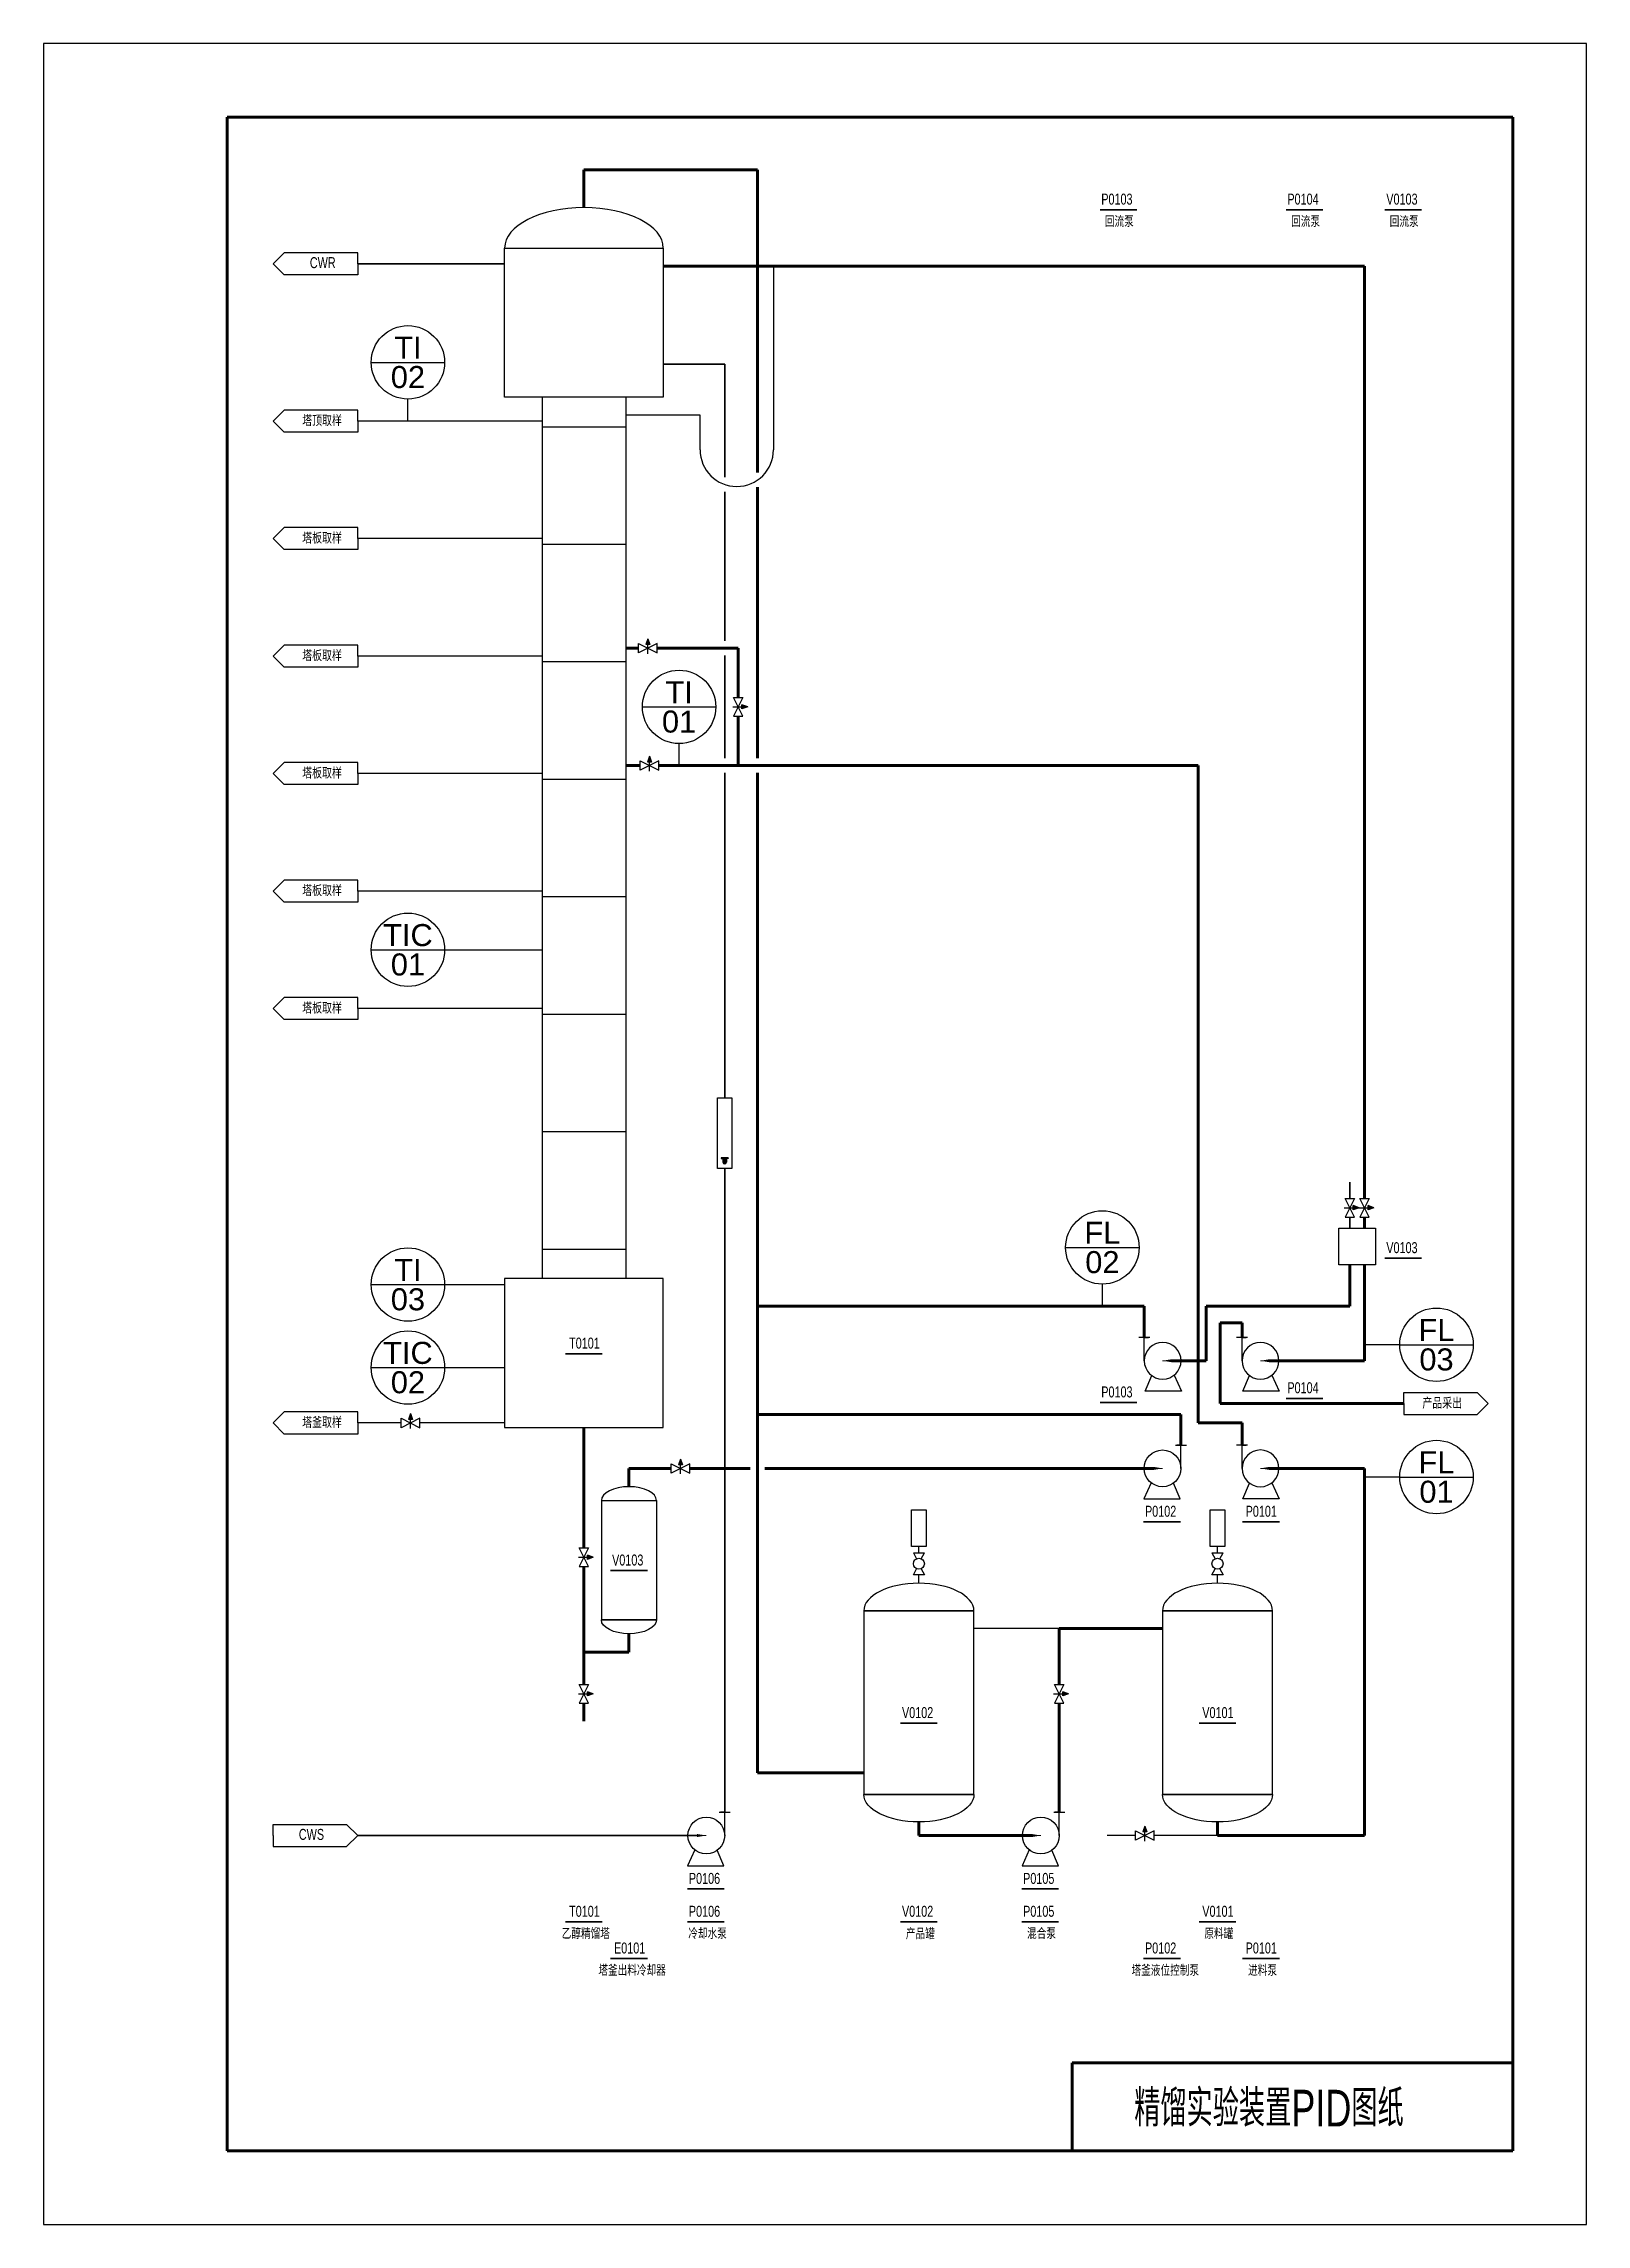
# Model space of a CAD drawing. Header units: millimetres. Extents: x 188836 to 189949, y 46395 to 46985.
# Drawn here: x 189738.9 to 189948.9, y 46688.1 to 46985.1 of the extents above.
import ezdxf
from ezdxf.enums import TextEntityAlignment as Align

# ---------------------------------------------------------------- set-up
doc = ezdxf.new("R2010")
doc.units = ezdxf.units.MM
for name, color, linetype, lineweight in [('主物流-0.7', 7, 'Continuous', 70), ('细实线', 7, 'Continuous', 18), ('设备-0.25', 7, 'Continuous', 25)]:
    doc.layers.add(name, color=color, linetype=linetype, lineweight=lineweight)
doc.styles.add('HGCAD', font='hgcad.shx', dxfattribs={"width": 0.75, "bigfont": 'hgcadhz.shx'})
doc.styles.get("Standard").update_dxf_attribs({"font": 'arial.ttf'})

# ---------------------------------------------------------------- blocks, each defined once
blk = doc.blocks.new('#HGCAD~PID~SB~032')
for p, q in [((3.66, 14.62), (6.66, 14.62)), ((5.16, 14.62), (4.01, 14.62)), ((5.16, 8.26), (5.16, 14.62)), ((-2.97, 4.35), (-4.95, 0)), ((-4.95, 0), (4.95, 0)), ((4.95, 0), (3.13, 4.23))]:
    blk.add_line(p, q)
blk.add_circle((0.15, 8.26), 5.01)
at = {"layer": '细实线'}
blk.add_line((-4.86, 8.26), (0.15, 8.26), dxfattribs=at)
blk.add_solid([(-2.35, 8.67), (-2.35, 7.84), (0.15, 8.26)], dxfattribs=at)
blk = doc.blocks.new('#HGCAD~PID~FM~004')
at = {"color": 250}
blk.add_wipeout([(-3, -1.5), (-3, 1.5), (3, 1.5), (3, -1.5)], dxfattribs=at)
at = {"color": 1}
for p, q in [((-3, 1.5), (-1.34, 0.67)), ((-3, -1.5), (-3, 1.5)), ((3, 1.5), (1.34, 0.67)), ((3, 1.5), (3, -1.5)), ((-1.34, -0.67), (-3, -1.5)), ((1.34, -0.67), (3, -1.5))]:
    blk.add_line(p, q, dxfattribs=at)
blk.add_circle((0, 0), 1.5, dxfattribs=at)
blk = doc.blocks.new('#HGCAD~PID~FM~031')
at = {"color": 250}
blk.add_wipeout([(-3.19, 1.6), (-3.19, -1.6), (3.19, -1.6), (3.19, 1.6)], dxfattribs=at)
blk.add_hatch(color=1).paths.add_polyline_path([(-0.7, -1.2), (0, -3.19), (0.7, -1.2)])
at = {"color": 1}
for p, q in [((-3.19, -1.6), (3.19, 1.6)), ((3.19, -1.6), (-3.19, 1.6)), ((-3.19, 1.6), (-3.19, -1.6)), ((0, 1.91), (0, -1.2)), ((3.19, 1.6), (3.19, -1.6)), ((-0.7, -1.2), (0.7, -1.2)), ((0, -3.19), (-0.7, -1.2)), ((0, -3.19), (0.7, -1.2))]:
    blk.add_line(p, q, dxfattribs=at)
blk = doc.blocks.new('#HGCAD~PID~YB~005')
at = {"color": 5, "linetype": 'Continuous'}
blk.add_line((-5, 0), (5, 0), dxfattribs=at)
at = {"color": 5}
blk.add_circle((0, 0), 5, dxfattribs=at)
at = {"color": 7, "flags": 8}
for tag, p in [('T', (0, 2)), ('B', (0, -2))]:
    blk.add_attdef(tag, text='', height=3, dxfattribs=at).set_placement(p, align=Align.MIDDLE)

msp = doc.modelspace()

# ---------------------------------------------------------------- hatches: boundary and pattern name
at = {"layer": '设备-0.25'}
h = msp.add_hatch(color=256, dxfattribs=at)
h.dxf.hatch_style = 1
h.paths.add_polyline_path([(189831.83, 46833.2), (189832.07, 46833.2), (189832.07, 46833.32), (189831.11, 46833.32), (189831.11, 46833.2), (189831.35, 46833.2), (189831.35, 46832.72, 1), (189831.83, 46832.72)])

# ---------------------------------------------------------------- linework, layer by layer
for p, q in [((189738.88, 46985.06), (189738.88, 46688.06)), ((189948.88, 46985.06), (189738.88, 46985.06)), ((189948.88, 46688.06), (189948.88, 46985.06)), ((189770.13, 46955.08), (189771.63, 46956.58)), ((189781.63, 46956.58), (189771.63, 46956.58)), ((189781.63, 46955.08), (189781.63, 46956.58)), ((189770.13, 46955.08), (189771.63, 46953.58)), ((189781.63, 46953.58), (189771.63, 46953.58)), ((189781.63, 46955.08), (189781.63, 46953.58)), ((189801.63, 46955.08), (189801.63, 46955.08)), ((189838.23, 46954.75), (189838.23, 46929.75)), ((189770.13, 46933.65), (189771.63, 46935.15)), ((189781.63, 46935.15), (189771.63, 46935.15)), ((189781.63, 46933.65), (189781.63, 46935.15)), ((189788.47, 46933.65), (189788.47, 46936.65)), ((189770.13, 46933.65), (189771.63, 46932.15)), ((189781.63, 46932.15), (189771.63, 46932.15)), ((189781.63, 46933.65), (189781.63, 46932.15)), ((189770.13, 46917.65), (189771.63, 46919.15)), ((189770.13, 46917.65), (189771.63, 46916.15)), ((189781.63, 46919.15), (189771.63, 46919.15)), ((189781.63, 46917.65), (189781.63, 46919.15)), ((189781.63, 46917.65), (189781.63, 46916.15)), ((189781.63, 46916.15), (189771.63, 46916.15)), ((189770.13, 46901.65), (189771.63, 46903.15)), ((189781.63, 46903.15), (189771.63, 46903.15)), ((189781.63, 46901.65), (189781.63, 46903.15)), ((189770.13, 46901.65), (189771.63, 46900.15)), ((189781.63, 46900.15), (189771.63, 46900.15)), ((189781.63, 46901.65), (189781.63, 46900.15)), ((189825.38, 46886.73), (189825.38, 46889.73)), ((189770.13, 46885.65), (189771.63, 46887.15)), ((189770.13, 46885.65), (189771.63, 46884.15)), ((189781.63, 46887.15), (189771.63, 46887.15)), ((189781.63, 46885.65), (189781.63, 46887.15)), ((189781.63, 46885.65), (189781.63, 46884.15)), ((189781.63, 46884.15), (189771.63, 46884.15)), ((189770.13, 46869.65), (189771.63, 46871.15)), ((189770.13, 46869.65), (189771.63, 46868.15)), ((189781.63, 46871.15), (189771.63, 46871.15)), ((189781.63, 46869.65), (189781.63, 46871.15)), ((189781.63, 46869.65), (189781.63, 46868.15)), ((189781.63, 46868.15), (189771.63, 46868.15)), ((189793.47, 46861.65), (189806.73, 46861.65)), ((189770.13, 46853.65), (189771.63, 46855.15)), ((189781.63, 46855.15), (189771.63, 46855.15)), ((189781.63, 46853.65), (189781.63, 46855.15)), ((189770.13, 46853.65), (189771.63, 46852.15)), ((189781.63, 46852.15), (189771.63, 46852.15)), ((189781.63, 46853.65), (189781.63, 46852.15)), ((189883, 46813.11), (189883, 46816.11)), ((189793.47, 46816.05), (189801.63, 46816.05)), ((189923.48, 46807.86), (189918.68, 46807.86)), ((189793.47, 46804.75), (189801.63, 46804.75)), ((189924.02, 46799.86), (189924.02, 46801.36)), ((189924.02, 46801.36), (189934.02, 46801.36)), ((189935.52, 46799.86), (189934.02, 46801.36)), ((189770.13, 46797.2), (189771.63, 46798.7)), ((189781.63, 46798.7), (189771.63, 46798.7)), ((189781.63, 46797.2), (189781.63, 46798.7)), ((189924.02, 46799.86), (189924.02, 46798.36)), ((189924.02, 46798.36), (189934.02, 46798.36)), ((189935.52, 46799.86), (189934.02, 46798.36)), ((189770.13, 46797.2), (189771.63, 46795.7)), ((189781.63, 46795.7), (189771.63, 46795.7)), ((189781.63, 46797.2), (189781.63, 46795.7)), ((189923.48, 46789.84), (189918.68, 46789.84)), ((189857.02, 46780.37), (189857.02, 46785.37)), ((189857.02, 46785.37), (189859.02, 46785.37)), ((189859.02, 46785.37), (189859.02, 46780.37)), ((189897.67, 46780.37), (189897.67, 46785.37)), ((189897.67, 46785.37), (189899.67, 46785.37)), ((189899.67, 46785.37), (189899.67, 46780.37)), ((189858.02, 46780.37), (189857.02, 46780.37)), ((189858.02, 46775.37), (189858.02, 46780.37)), ((189859.02, 46780.37), (189858.02, 46780.37)), ((189898.67, 46780.37), (189897.67, 46780.37)), ((189898.67, 46775.37), (189898.67, 46780.37)), ((189899.67, 46780.37), (189898.67, 46780.37)), ((189770.13, 46741.02), (189770.13, 46742.52)), ((189770.13, 46742.52), (189780.13, 46742.52)), ((189781.63, 46741.02), (189780.13, 46742.52)), ((189770.13, 46741.02), (189770.13, 46739.52)), ((189770.13, 46739.52), (189780.13, 46739.52)), ((189781.63, 46741.02), (189780.13, 46739.52)), ((189938.88, 46698.06), (189938.88, 46710.06)), ((189738.88, 46688.06), (189948.88, 46688.06))]:
    msp.add_line(p, q)
at = {"lineweight": 70}
for p, q in [((189763.88, 46975.06), (189763.88, 46698.06)), ((189938.88, 46975.06), (189763.88, 46975.06)), ((189938.88, 46698.06), (189938.88, 46975.06)), ((189812.43, 46962.72), (189812.43, 46967.89)), ((189812.43, 46967.89), (189836.06, 46967.89)), ((189836.06, 46967.89), (189836.06, 46926.63)), ((189823.23, 46954.75), (189838.23, 46954.75)), ((189838.23, 46954.75), (189918.68, 46954.75)), ((189918.68, 46954.75), (189918.68, 46823.75)), ((189836.06, 46924.63), (189836.06, 46887.73)), ((189818.13, 46902.73), (189833.44, 46902.73)), ((189833.44, 46902.73), (189833.44, 46886.73)), ((189896.02, 46886.73), (189818.13, 46886.73)), ((189836.06, 46885.73), (189836.06, 46749.56)), ((189896.02, 46797.2), (189896.02, 46886.73)), ((189916.68, 46818.75), (189916.68, 46813.11)), ((189918.68, 46818.75), (189918.68, 46805.68)), ((189888.7, 46813.11), (189836.06, 46813.11)), ((189888.7, 46808.86), (189888.7, 46813.11)), ((189916.68, 46813.11), (189897.11, 46813.11)), ((189897.11, 46813.11), (189897.11, 46805.68)), ((189902.02, 46810.86), (189899.02, 46810.86)), ((189899.02, 46810.86), (189899.02, 46799.86)), ((189902.02, 46808.86), (189902.02, 46810.86)), ((189897.11, 46805.68), (189892.45, 46805.68)), ((189918.68, 46805.68), (189905.77, 46805.68)), ((189893.7, 46798.36), (189836.06, 46798.36)), ((189893.7, 46794.2), (189893.7, 46798.36)), ((189899.02, 46799.86), (189924.02, 46799.86)), ((189812.43, 46796.57), (189812.43, 46756.57)), ((189902.02, 46797.2), (189896.02, 46797.2)), ((189902.02, 46794.2), (189902.02, 46797.2)), ((189818.56, 46788.52), (189818.56, 46791.02)), ((189818.56, 46791.02), (189835.06, 46791.02)), ((189889.95, 46791.02), (189837.06, 46791.02)), ((189918.68, 46791.02), (189905.77, 46791.02)), ((189918.68, 46741.02), (189918.68, 46791.02)), ((189877.12, 46744.2), (189877.12, 46769.2)), ((189877.12, 46769.2), (189891.17, 46769.2)), ((189818.56, 46766.01), (189812.43, 46766.01)), ((189818.56, 46768.51), (189818.56, 46766.01)), ((189836.06, 46749.56), (189850.52, 46749.56)), ((189858.02, 46742.87), (189858.02, 46741.02)), ((189898.67, 46742.87), (189898.67, 46741.02)), ((189858.02, 46741.02), (189873.36, 46741.02)), ((189898.67, 46741.02), (189918.68, 46741.02)), ((189938.88, 46710.06), (189878.88, 46710.06)), ((189878.88, 46710.06), (189878.88, 46698.06)), ((189763.88, 46698.06), (189938.88, 46698.06))]:
    msp.add_line(p, q, dxfattribs=at)
at = {"lineweight": 35}
for p, q in [((189882.68, 46962.43), (189887.68, 46962.43)), ((189908.03, 46962.43), (189913.03, 46962.43)), ((189921.45, 46962.43), (189926.45, 46962.43)), ((189801.63, 46955.08), (189781.63, 46955.08)), ((189831.59, 46941.4), (189823.23, 46941.4)), ((189916.68, 46823.75), (189916.68, 46829.98)), ((189921.45, 46819.63), (189926.45, 46819.63)), ((189809.93, 46806.64), (189814.93, 46806.64)), ((189882.68, 46799.98), (189887.68, 46799.98)), ((189908.03, 46800.55), (189913.03, 46800.55)), ((189888.62, 46783.74), (189893.62, 46783.74)), ((189902.09, 46783.74), (189907.09, 46783.74)), ((189816.06, 46777.09), (189821.06, 46777.09)), ((189855.52, 46756.31), (189860.52, 46756.31)), ((189896.17, 46756.31), (189901.17, 46756.31)), ((189827.83, 46741.02), (189781.63, 46741.02)), ((189826.51, 46733.74), (189831.51, 46733.74)), ((189872.04, 46733.74), (189877.04, 46733.74)), ((189809.93, 46729.26), (189814.93, 46729.26)), ((189826.51, 46729.26), (189831.51, 46729.26)), ((189855.52, 46729.26), (189860.52, 46729.26)), ((189872.04, 46729.26), (189877.04, 46729.26)), ((189896.17, 46729.26), (189901.17, 46729.26)), ((189816.06, 46724.26), (189821.06, 46724.26)), ((189888.62, 46724.26), (189893.62, 46724.26)), ((189902.09, 46724.26), (189907.09, 46724.26))]:
    msp.add_line(p, q, dxfattribs=at)
at = {"lineweight": 25}
for p, q in [((189801.63, 46936.89), (189801.63, 46957.22)), ((189801.63, 46957.22), (189823.23, 46957.22)), ((189823.23, 46957.22), (189823.23, 46936.89)), ((189823.23, 46936.89), (189801.63, 46936.89)), ((189806.73, 46936.89), (189806.73, 46816.89)), ((189818.13, 46936.89), (189818.13, 46816.89)), ((189806.73, 46932.89), (189818.13, 46932.89)), ((189806.73, 46932.89), (189818.13, 46932.89)), ((189828.23, 46934.45), (189818.13, 46934.45)), ((189828.23, 46929.75), (189828.23, 46934.45)), ((189806.73, 46916.89), (189818.13, 46916.89)), ((189806.73, 46900.89), (189818.13, 46900.89)), ((189806.73, 46884.89), (189818.13, 46884.89)), ((189806.73, 46868.89), (189818.13, 46868.89)), ((189806.73, 46852.89), (189818.13, 46852.89)), ((189806.73, 46836.89), (189818.13, 46836.89)), ((189915.18, 46818.75), (189915.18, 46823.75)), ((189915.18, 46823.75), (189916.68, 46823.75)), ((189916.68, 46823.75), (189918.68, 46823.75)), ((189918.68, 46823.75), (189920.18, 46823.75)), ((189920.18, 46823.75), (189920.18, 46818.75)), ((189806.73, 46820.89), (189818.13, 46820.89)), ((189801.63, 46816.89), (189801.63, 46796.57)), ((189823.23, 46816.89), (189801.63, 46816.89)), ((189823.23, 46796.57), (189823.23, 46816.89)), ((189920.18, 46818.75), (189915.18, 46818.75)), ((189801.63, 46796.57), (189823.23, 46796.57))]:
    msp.add_line(p, q, dxfattribs=at)
at = {"lineweight": 30}
for p, q in [((189806.73, 46933.65), (189781.63, 46933.65)), ((189806.73, 46917.65), (189781.63, 46917.65)), ((189806.73, 46901.65), (189781.63, 46901.65)), ((189806.73, 46885.65), (189781.63, 46885.65)), ((189806.73, 46869.65), (189781.63, 46869.65)), ((189806.73, 46853.65), (189781.63, 46853.65)), ((189801.63, 46797.2), (189781.63, 46797.2)), ((189877.12, 46769.2), (189865.52, 46769.2)), ((189898.67, 46741.02), (189883.67, 46741.02))]:
    msp.add_line(p, q, dxfattribs=at)
msp.add_arc((189833.23, 46929.75), 5, 180, 0)
at = {"lineweight": 25}
msp.add_ellipse((189812.43, 46957.22), major_axis=(-10.8, 0), ratio=0.509259, start_param=3.141593, end_param=6.283185, dxfattribs=at)
at = {"layer": '主物流-0.7', "lineweight": 35}
for p, q in [((189831.59, 46926.01), (189831.59, 46941.4)), ((189831.59, 46903.73), (189831.59, 46924.01)), ((189831.59, 46841.48), (189831.59, 46885.73)), ((189831.59, 46831.88), (189831.59, 46744.2))]:
    msp.add_line(p, q, dxfattribs=at)
at = {"layer": '设备-0.25'}
for p, q in [((189830.63, 46831.88), (189830.63, 46841.48)), ((189830.63, 46841.48), (189832.55, 46841.48)), ((189832.55, 46841.48), (189832.55, 46831.88)), ((189831.59, 46831.88), (189830.63, 46831.88)), ((189832.07, 46833.32), (189831.11, 46833.32)), ((189831.11, 46833.32), (189831.11, 46833.2)), ((189831.11, 46833.2), (189831.35, 46833.2)), ((189831.35, 46833.2), (189831.35, 46832.72)), ((189832.55, 46831.88), (189831.59, 46831.88)), ((189832.07, 46833.2), (189831.83, 46833.2)), ((189831.83, 46833.2), (189831.83, 46832.72)), ((189832.07, 46833.32), (189832.07, 46833.2)), ((189814.81, 46786.65), (189814.81, 46770.38)), ((189814.81, 46786.65), (189822.31, 46786.65)), ((189814.81, 46786.65), (189822.31, 46786.65)), ((189822.31, 46786.65), (189822.31, 46770.38)), ((189865.52, 46771.62), (189850.52, 46771.62)), ((189850.52, 46771.62), (189850.52, 46746.62)), ((189850.52, 46771.62), (189865.52, 46771.62)), ((189865.52, 46746.62), (189865.52, 46771.62)), ((189906.17, 46771.62), (189891.17, 46771.62)), ((189891.17, 46771.62), (189891.17, 46746.62)), ((189891.17, 46771.62), (189906.17, 46771.62)), ((189906.17, 46746.62), (189906.17, 46771.62)), ((189822.31, 46770.38), (189814.81, 46770.38)), ((189814.81, 46770.38), (189822.31, 46770.38)), ((189814.81, 46770.38), (189822.31, 46770.38)), ((189850.52, 46746.62), (189865.52, 46746.62)), ((189865.52, 46746.62), (189850.52, 46746.62)), ((189850.52, 46746.62), (189865.52, 46746.62)), ((189891.17, 46746.62), (189906.17, 46746.62)), ((189906.17, 46746.62), (189891.17, 46746.62)), ((189891.17, 46746.62), (189906.17, 46746.62))]:
    msp.add_line(p, q, dxfattribs=at)
msp.add_arc((189831.59, 46832.72), 0.24, 180, 0, dxfattribs=at)
for centre, major_axis in [((189818.56, 46786.65), (-3.75, 0)), ((189858.02, 46771.62), (-7.5, 0)), ((189898.67, 46771.62), (-7.5, 0))]:
    msp.add_ellipse(centre, major_axis=major_axis, ratio=0.5, start_param=3.141593, end_param=6.283185, dxfattribs=at)
at = {"layer": '设备-0.25', "extrusion": (0, 0, -1)}
for centre, major_axis in [((189818.56, 46770.38), (-3.75, 0)), ((189858.02, 46746.62), (-7.5, 0)), ((189898.67, 46746.62), (-7.5, 0))]:
    msp.add_ellipse(centre, major_axis=major_axis, ratio=0.5, start_param=3.141593, end_param=6.283185, dxfattribs=at)

# ---------------------------------------------------------------- block references
for p, values in [((189788.47, 46941.65), {'B': '02', 'T': 'TI'}), ((189825.38, 46894.73), {'B': '01', 'T': 'TI'}), ((189788.47, 46861.65), {'B': '01', 'T': 'TIC'}), ((189788.47, 46816.05), {'B': '03', 'T': 'TI'}), ((189928.48, 46807.86), {'B': '03', 'T': 'FL'}), ((189928.48, 46789.84), {'B': '01', 'T': 'FL'})]:
    msp.add_blockref('#HGCAD~PID~YB~005', p).add_auto_attribs(values)
at = {"color": 18, "true_color": 0x000000}
msp.add_blockref('#HGCAD~PID~YB~005', (189883, 46821.11), dxfattribs=at).add_auto_attribs({'B': '02', 'T': 'FL'})
at = {"layer": '设备-0.25', "yscale": 0.5, "zscale": 0.5}
for p, xscale in [((189891.28, 46801.55), -0.5), ((189904.59, 46801.55), -0.5), ((189891.12, 46786.89), 0.5), ((189904.59, 46786.89), -0.5), ((189829.01, 46736.89), 0.5), ((189874.54, 46736.89), 0.5)]:
    msp.add_blockref('#HGCAD~PID~SB~032', p, dxfattribs=dict(at, xscale=xscale))

# ---------------------------------------------------------------- texts
at = {"style": 'HGCAD'}
for s, height, width, p in [('P0103', 1.5, 0.75, (189882.85, 46963.13)), ('P0104', 1.5, 0.75, (189908.18, 46963.13)), ('V0103', 1.5, 0.75, (189921.65, 46963.13)), ('回流泵', 1.5, 0.7, (189883.34, 46960.08)), ('回流泵', 1.5, 0.7, (189908.69, 46960.08)), ('回流泵', 1.5, 0.7, (189922.11, 46960.08)), ('CWR', 1.5, 0.75, (189775.12, 46954.48)), ('塔顶取样', 1.5, 0.75, (189774.08, 46932.96)), ('塔板取样', 1.5, 0.75, (189774.08, 46916.96)), ('塔板取样', 1.5, 0.75, (189774.08, 46900.96)), ('塔板取样', 1.5, 0.75, (189774.08, 46884.96)), ('塔板取样', 1.5, 0.75, (189774.08, 46868.96)), ('塔板取样', 1.5, 0.75, (189774.08, 46852.96)), ('V0103', 1.5, 0.75, (189921.65, 46820.33)), ('T0101', 1.5, 0.75, (189810.41, 46807.33)), ('P0103', 1.5, 0.75, (189882.85, 46800.68)), ('P0104', 1.5, 0.75, (189908.18, 46801.25)), ('产品采出', 1.5, 0.75, (189926.56, 46799.15)), ('塔釜取样', 1.5, 0.75, (189774.08, 46796.52)), ('P0102', 1.5, 0.75, (189888.8, 46784.43)), ('P0101', 1.5, 0.75, (189902.5, 46784.43)), ('V0103', 1.5, 0.75, (189816.26, 46777.79)), ('V0102', 1.5, 0.75, (189855.72, 46757.01)), ('V0101', 1.5, 0.75, (189896.6, 46757.01)), ('CWS', 1.5, 0.75, (189773.62, 46740.42)), ('P0106', 1.5, 0.75, (189826.71, 46734.43)), ('P0105', 1.5, 0.75, (189872.21, 46734.43)), ('T0101', 1.5, 0.75, (189810.41, 46729.95)), ('P0106', 1.5, 0.75, (189826.71, 46729.95)), ('V0102', 1.5, 0.75, (189855.72, 46729.95)), ('P0105', 1.5, 0.75, (189872.21, 46729.95)), ('V0101', 1.5, 0.75, (189896.6, 46729.95)), ('乙醇精馏塔', 1.5, 0.7, (189809.4, 46726.92)), ('冷却水泵', 1.5, 0.7, (189826.63, 46726.91)), ('产品罐', 1.5, 0.7, (189856.25, 46726.9)), ('混合泵', 1.5, 0.7, (189872.74, 46726.93)), ('原料罐', 1.5, 0.7, (189896.88, 46726.91)), ('E0101', 1.5, 0.75, (189816.52, 46724.95)), ('P0102', 1.5, 0.75, (189888.8, 46724.95)), ('P0101', 1.5, 0.75, (189902.5, 46724.95)), ('塔釜出料冷却器', 1.5, 0.7, (189814.39, 46721.91)), ('塔釜液位控制泵', 1.5, 0.7, (189886.97, 46721.9)), ('进料泵', 1.5, 0.7, (189902.83, 46721.9)), ('精馏实验装置PID图纸', 5, 0.75, (189887.34, 46701.39))]:
    msp.add_text(s, height=height, dxfattribs=dict(at, width=width)).set_placement(p)

# ---------------------------------------------------------------- next in the draw order: block references
for name, p, xscale, yscale, zscale, rotation in [('#HGCAD~PID~FM~031', (189821.14, 46902.73), 0.4, 0.4, 0.4, 180), ('#HGCAD~PID~FM~031', (189833.44, 46894.73), 0.4, 0.4, 0.4, 90), ('#HGCAD~PID~FM~031', (189821.34, 46886.73), 0.4, 0.4, 0.4, 180), ('#HGCAD~PID~FM~031', (189916.68, 46826.52), 0.4, 0.4, 0.4, 90), ('#HGCAD~PID~FM~031', (189788.82, 46797.2), 0.4, 0.4, 0.4, 180), ('#HGCAD~PID~FM~031', (189825.57, 46791.02), 0.4, 0.4, 0.4, 180), ('#HGCAD~PID~FM~031', (189812.43, 46778.91), 0.4, 0.4, 0.4, 90), ('#HGCAD~PID~FM~004', (189858.02, 46778.03), 0.5, 0.5, 0.5, 90), ('#HGCAD~PID~FM~004', (189898.67, 46778.03), 0.5, 0.5, 0.5, 90), ('#HGCAD~PID~FM~031', (189812.43, 46760.3), 0.4, 0.4, 0.4, 90), ('#HGCAD~PID~FM~031', (189877.12, 46760.3), 0.4, 0.4, 0.4, 90), ('#HGCAD~PID~FM~031', (189888.78, 46741.02), 0.4, 0.4, 0.4, 180)]:
    msp.add_blockref(name, p, dxfattribs=dict(xscale=xscale, yscale=yscale, zscale=zscale, rotation=rotation))

# ---------------------------------------------------------------- next in the draw order: linework, layer by layer
at = {"layer": '主物流-0.7', "lineweight": 35}
msp.add_line((189831.59, 46887.73), (189831.59, 46901.73), dxfattribs=at)

# ---------------------------------------------------------------- next in the draw order: block references
at = {"xscale": 0.4, "yscale": 0.4, "zscale": 0.4, "rotation": 90}
msp.add_blockref('#HGCAD~PID~FM~031', (189918.68, 46826.52), dxfattribs=at)
msp.add_blockref('#HGCAD~PID~YB~005', (189788.47, 46804.75)).add_auto_attribs({'B': '02', 'T': 'TIC'})

doc.saveas('drawing.dxf')
